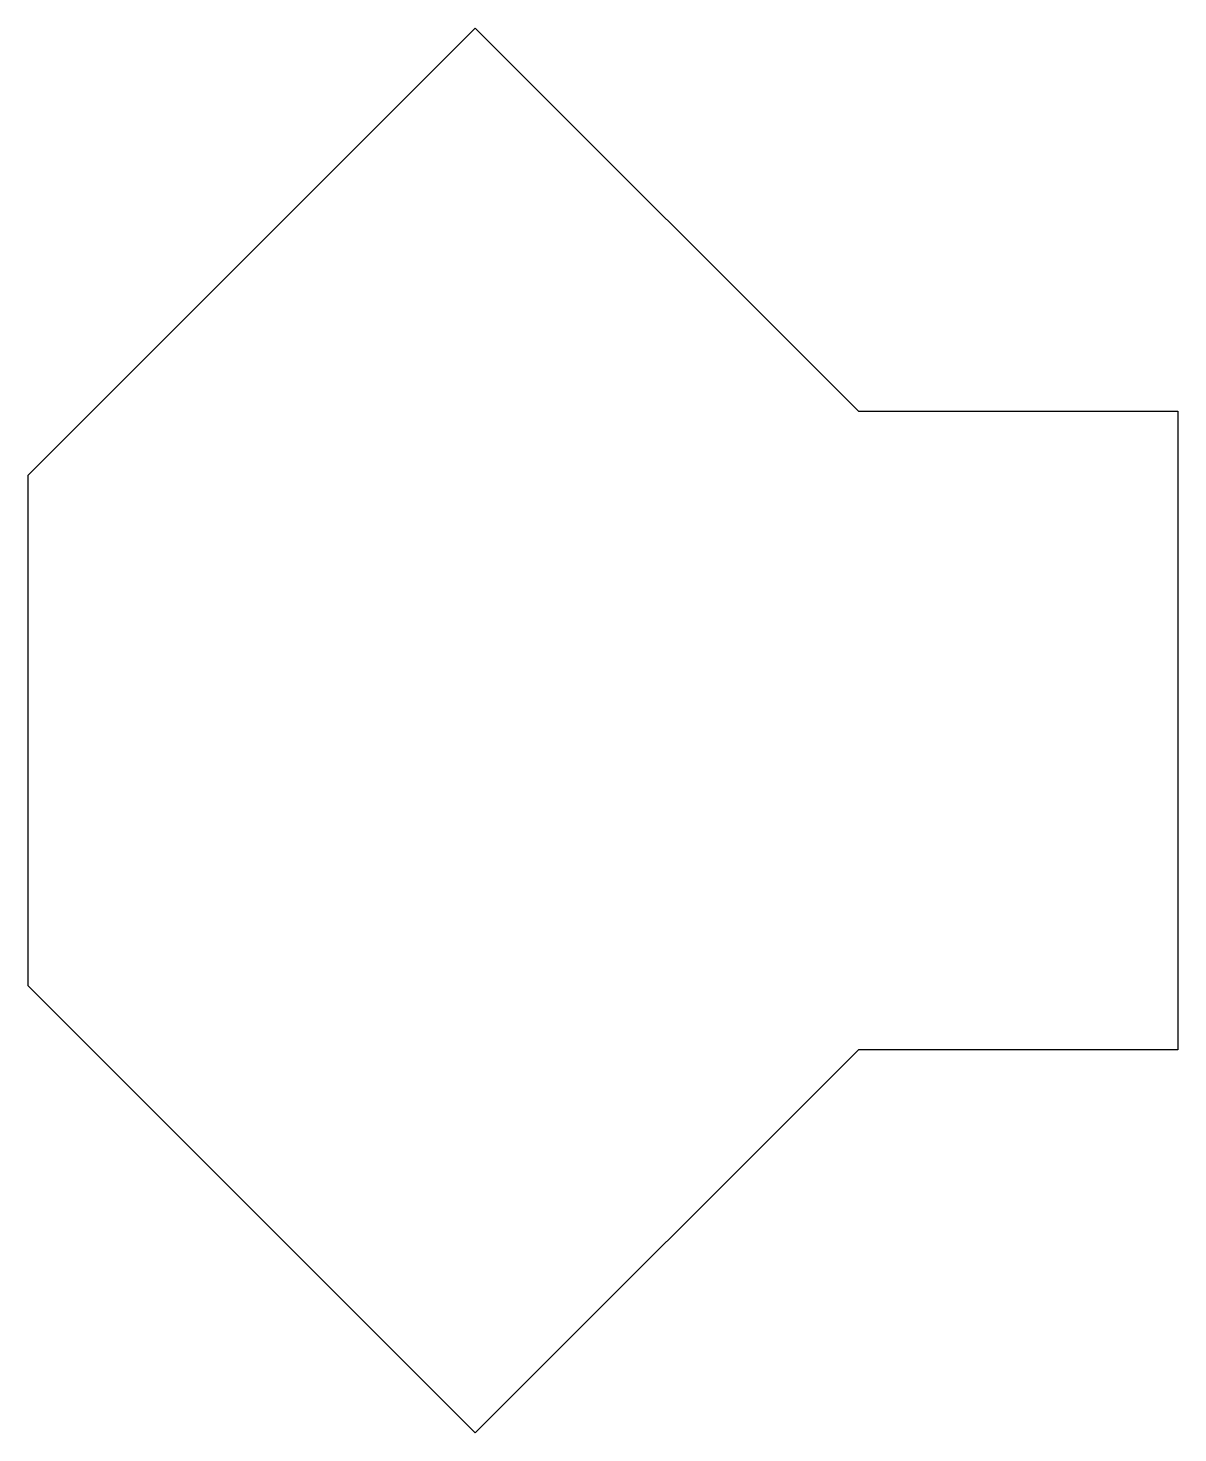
# Model space of a CAD drawing. Extents: x -216 to 13, y -140 to 140.
import ezdxf

# ---------------------------------------------------------------- set-up
doc = ezdxf.new("R2010")
doc.units = 0
doc.layers.get('0').update_dxf_attribs({"linetype": 'continuous'})

# ---------------------------------------------------------------- blocks, each defined once
blk = doc.blocks.new('BODY002')
at = {"color": 0}
for p, q in [((-215.9, 50.8), (-127, 139.7)), ((-127, 139.7), (-50.8, 63.5)), ((-50.8, 63.5), (12.7, 63.5)), ((12.7, 63.5), (12.7, -63.5)), ((-215.9, -50.8), (-215.9, 50.8)), ((-127, -139.7), (-215.9, -50.8)), ((-50.8, -63.5), (-127, -139.7)), ((12.7, -63.5), (-50.8, -63.5))]:
    blk.add_line(p, q, dxfattribs=at)

msp = doc.modelspace()

# ---------------------------------------------------------------- block references
at = {"color": 0}
msp.add_blockref('BODY002', (0, 0), dxfattribs=at)

doc.saveas('drawing.dxf')
